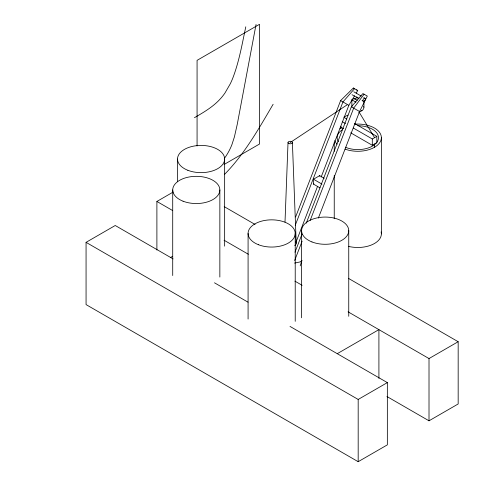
<?xml version="1.0" encoding="UTF-8"?>
<svg xmlns="http://www.w3.org/2000/svg" width="486" height="486" viewBox="0 0 486 486"><rect width="100%" height="100%" fill="white"/><g stroke="black" fill="none" stroke-linecap="round" stroke-linejoin="round"><path stroke-width="0.73" d="M319.995 187.863L313.494 184.109L313.494 179.225L319.673 175.646L324.229 178.277M319.673 176.26L319.673 175.646M285.009 222.078L288.022 142.544M256.055 24.464L237.241 124.373L234.404 136.924L231.852 144.804A36.298 20.959 -60 0 1 224.489 158.278M245.788 26.821C242.095 44.183 239.088 61.868 232.648 78.483A53.375 30.818 -60 0 1 230.243 83.878L224.963 93.008A34.706 20.035 -60 0 1 220.978 98.136C213.67 106.501 203.95 112.187 194.436 117.691M300.208 265.872L302.019 260.296M295.597 217.005L340.613 100.602L353.346 88.027L357.72 90.554L356.177 93.124M295.251 225.279L342.946 101.945L354.513 88.701L353.346 88.027M295.786 242.757L317.522 186.454M321.149 177.068L348.839 105.341L354.634 95.699M294.99 252.246L301.964 234.24M306.259 223.159L351.348 106.799L362.921 93.555L367.301 96.082L359.573 111.537L318.354 218.08M294.638 260.52L302.152 241.129M310.202 220.346L353.68 108.141L364.087 94.229M273.132 104.265C258.728 128.796 244.525 154.117 224.404 174.517M290.209 142.544L346.98 104.952M313.494 184.109L313.877 183.884M290.008 326.41L387.348 382.61L387.348 444.86L358.182 461.7L86.065 304.594L86.065 242.344L115.231 225.504L173.071 258.898M156.893 250.041L156.893 201.453L173.095 192.098M224.028 164.517L259.524 144.02L259.524 24.3L197.073 60.355L197.073 145.982M351.87 106.726L351.87 99.843L354.227 98.482A1.707 0.984 -60 0 0 355.412 98.907A1.707 0.984 -60 0 0 356.596 97.115L356.888 96.945M358.954 112.4L361.87 110.717A2.946 1.701 -60 0 0 363.953 107.108L363.953 101.817M353.352 128.043L372.306 138.984L376.844 136.366L376.844 142.665L372.306 145.29L350.74 132.836M170.598 257.471L172.554 256.347M337.248 353.687L378.91 329.63L378.91 378.4M86.065 242.344L358.182 399.449L387.348 382.61M348.073 311.83L429.01 358.559L458.17 341.719L458.17 403.969L429.01 420.809L386.941 396.521M343.912 117.102L347.915 115.103M294.559 263.084L301.502 261.632L300.919 261.298M353.784 91.775L361.28 96.106M363.777 97.552L365.029 98.269A1.707 0.984 -60 0 1 364.451 100.93A1.707 0.984 -60 0 1 362.999 100.031A1.707 0.984 -60 0 1 365.029 98.269M356.596 97.115L356.906 97.297M357.222 97.479L357.842 97.838M358.158 98.02L358.783 98.379M352.046 94.721L358.917 98.688M362.04 100.493L363.291 101.216M354.227 98.482L357.356 100.286M351.87 99.843L355.934 102.188M363.328 106.75L363.953 107.108M361.244 110.352L361.87 110.717M340.613 100.602L348.839 105.341M351.348 106.799L359.573 111.537M344.173 117.497L346.785 119.009M354.628 123.535L376.844 136.366M342.241 121.628L345.51 123.517M340.285 126.803L343.553 128.687M313.494 179.225L321.951 184.109M224.18 206.623L255.071 224.459M348.407 278.344L458.17 341.719M156.893 201.453L172.664 210.56M224.07 240.236L248.346 254.251M294.923 281.145L302.152 285.318M214.478 282.803L248.018 302.171M356.56 89.88L357.72 90.554M359.075 112.035L374.578 137.678M292.396 142.544L296.223 243.292M429.01 358.559L429.01 420.809M381.376 137.666L381.376 233.881M374.578 143.978L374.578 147.349M372.306 138.984L372.306 145.29M358.182 399.449L358.182 461.7M348.748 230.68L348.748 316.289M341.245 126.761L341.245 128.11M334.24 142.216L334.24 151.304M334.24 175.549L334.24 218.73M301.612 230.68L301.612 317.801M295.221 233.45L295.221 321.331M248.085 233.45L248.085 319.059M224.647 159.031L224.647 246.153M219.848 189.935L219.848 277.063M177.512 159.031L177.512 181.758M172.712 189.935L172.712 275.544M381.133 231.95A23.565 13.608 0 0 1 372.155 244.677A23.565 13.608 0 0 1 348.529 246.39M355.011 124.155A23.565 13.608 0 0 1 380.775 140.721A23.565 13.608 0 0 1 345.066 149.117M337.12 144.19A23.565 13.608 0 0 1 334.781 140.563M339.993 128.76A23.565 13.608 0 0 1 341.142 128.049M357.805 125.734A20.673 11.937 0 0 1 377.422 141.438A20.673 11.937 0 0 1 345.418 147.222M338.438 141.839A20.673 11.937 0 0 1 342.187 129.853M295.676 241.846A6.008 3.469 0 0 1 294.753 245.564M187.869 170.3A23.565 13.608 0 0 0 224.587 160.003A23.565 13.608 0 0 0 190.785 146.79A23.565 13.608 0 0 0 187.869 170.3M183.07 201.204A23.565 13.608 0 0 0 219.787 190.907A23.565 13.608 0 0 0 185.986 177.7A23.565 13.608 0 0 0 183.07 201.204M258.443 244.719A23.565 13.608 0 0 0 295.16 234.422A23.565 13.608 0 0 0 261.353 221.209A23.565 13.608 0 0 0 258.443 244.719M311.969 241.949A23.565 13.608 0 0 0 348.687 231.652A23.565 13.608 0 0 0 314.879 218.439A23.565 13.608 0 0 0 311.969 241.949M288.927 143.564A2.187 1.264 0 0 0 292.384 142.671A2.187 1.264 0 0 0 289.316 141.39A2.187 1.264 0 0 0 288.927 143.564"/></g></svg>
